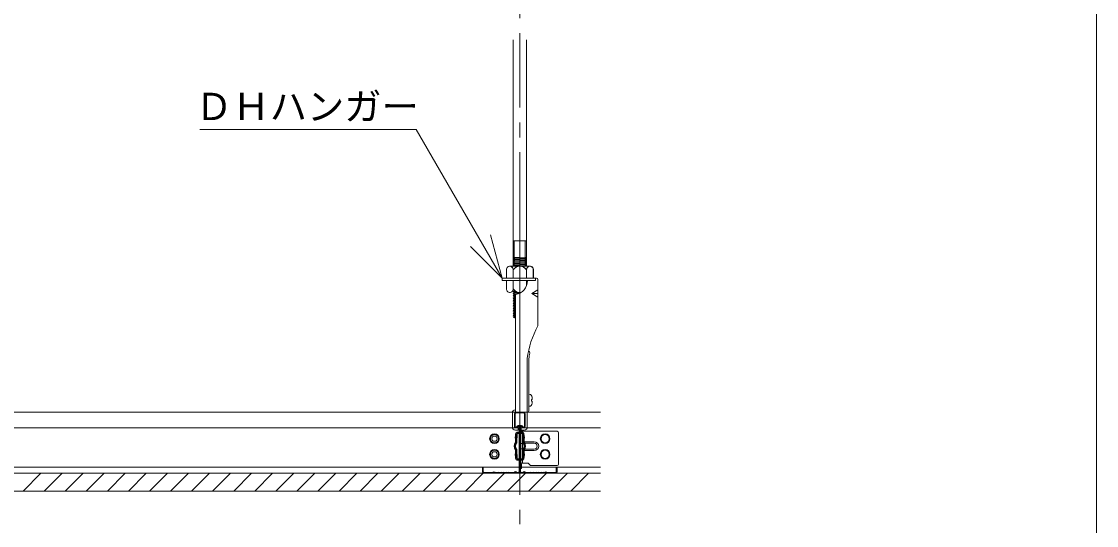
# Model space of a CAD drawing. Units: millimetres at full size, sheet at 1:10; details may follow other scales. Extents: x -2077 to 2023, y -1433 to 1417.
# Drawn here: x 1301 to 2023, y -992 to -654 of the extents above; entities that cross this region are included whole.
import ezdxf
from ezdxf.enums import TextEntityAlignment as Align

# ---------------------------------------------------------------- set-up
doc = ezdxf.new("R2010")
doc.units = ezdxf.units.MM
doc.header["$LTSCALE"] = 10
doc.linetypes.add('CHAIN1', pattern=[8, 5, -1, 1, -1])
for name, color, linetype, lineweight in [('1-0_断面', 7, 'Continuous', 9), ('1-2_文字', 7, 'Continuous', 9), ('F-0_図枠', 7, 'Continuous', 9)]:
    doc.layers.add(name, color=color, linetype=linetype, lineweight=lineweight)
doc.styles.add('ＭＳ ゴシック', font='')
doc.styles.get('ＭＳ ゴシック').set_extended_font_data('MS Gothic')

msp = doc.modelspace()

# ---------------------------------------------------------------- linework, layer by layer
at = {"layer": '1-0_断面', "color": 4, "linetype": 'CHAIN1'}
msp.add_line((1635.35, -101.4), (1635.35, -991.07), dxfattribs=at)
at = {"layer": '1-0_断面'}
for p, q in [((1630.85, -800.9), (1630.85, -665.9)), ((1639.85, -800.9), (1639.85, -665.9)), ((1635.35, -932.41), (1635.35, -786.54)), ((1630.85, -800.9), (1630.85, -817.9)), ((1631.65, -800.9), (1631.65, -817.9)), ((1639.05, -800.9), (1639.05, -817.9)), ((1630.95, -812.34), (1631.75, -812.92)), ((1630.95, -813.49), (1631.75, -814.07)), ((1630.95, -814.64), (1631.75, -815.22)), ((1639.95, -812.7), (1639.15, -813.22)), ((1639.95, -813.85), (1639.15, -814.37)), ((1639.95, -815), (1639.15, -815.52)), ((1626.35, -819.93), (1626.35, -825.9)), ((1626.45, -819.93), (1626.45, -825.9)), ((1642.1, -817.9), (1628.6, -817.9)), ((1628.7, -817.9), (1642.2, -817.9)), ((1630.85, -820.4), (1630.85, -825.9)), ((1630.95, -815.79), (1631.75, -816.37)), ((1630.95, -816.94), (1631.75, -817.52)), ((1630.95, -820.4), (1630.95, -825.9)), ((1639.95, -816.15), (1639.15, -816.67)), ((1639.95, -817.3), (1639.15, -817.82)), ((1639.26, -817.9), (1639.15, -817.82)), ((1639.85, -820.4), (1639.85, -825.9)), ((1639.95, -820.4), (1639.95, -825.9)), ((1644.35, -819.93), (1644.35, -825.9)), ((1644.45, -819.93), (1644.45, -825.9)), ((1645.85, -827.5), (1623.45, -827.5)), ((1626.45, -833.48), (1626.45, -827.5)), ((1630.95, -833), (1630.95, -827.5)), ((1639.95, -830.57), (1639.95, -827.5)), ((1645.85, -825.9), (1645.85, -827.5)), ((1647.45, -826.9), (1647.45, -858)), ((1630.95, -833.93), (1631.4, -833.61)), ((1630.95, -833.93), (1631.66, -833.9)), ((1630.95, -835.08), (1631.75, -834.5)), ((1630.95, -835.08), (1633.18, -834.99)), ((1630.95, -835.08), (1631.75, -835.65)), ((1630.95, -836.23), (1631.75, -835.65)), ((1630.95, -836.23), (1635.15, -836.06)), ((1630.95, -837.38), (1631.75, -836.8)), ((1631.75, -835.65), (1635.45, -835.5)), ((1632.55, -836.9), (1632.55, -915.9)), ((1643.43, -836.25), (1647.43, -836.25)), ((1630.95, -837.38), (1632.55, -837.32)), ((1630.95, -838.53), (1631.75, -837.95)), ((1630.95, -838.53), (1632.55, -838.47)), ((1630.95, -839.68), (1631.75, -839.1)), ((1630.95, -839.68), (1632.55, -839.62)), ((1630.95, -840.83), (1631.75, -840.25)), ((1630.95, -840.83), (1632.55, -840.77)), ((1630.95, -840.83), (1631.69, -841.36)), ((1630.95, -841.93), (1631.75, -841.35)), ((1630.95, -841.93), (1632.55, -841.87)), ((1630.95, -843.08), (1631.75, -842.5)), ((1630.95, -843.08), (1632.55, -843.02)), ((1630.95, -843.08), (1631.69, -843.6)), ((1630.95, -844.18), (1631.75, -843.6)), ((1630.95, -844.18), (1632.55, -844.12)), ((1631.69, -841.36), (1632.55, -841.32)), ((1631.69, -843.6), (1632.55, -843.57)), ((1630.95, -845.33), (1631.75, -844.75)), ((1630.95, -845.33), (1632.55, -845.27)), ((1630.95, -845.33), (1631.69, -845.85)), ((1630.95, -846.43), (1631.75, -845.85)), ((1630.95, -846.43), (1632.55, -846.37)), ((1630.95, -847.58), (1631.75, -847)), ((1630.95, -847.58), (1632.55, -847.52)), ((1630.95, -847.58), (1631.69, -848.1)), ((1630.95, -848.68), (1631.75, -848.1)), ((1630.95, -848.68), (1632.55, -848.62)), ((1630.95, -849.83), (1631.75, -849.25)), ((1630.95, -849.83), (1632.55, -849.77)), ((1630.95, -849.83), (1631.69, -850.35)), ((1630.95, -850.93), (1631.75, -850.35)), ((1630.95, -850.93), (1632.55, -850.86)), ((1630.95, -852.08), (1631.75, -851.5)), ((1631.69, -845.85), (1632.55, -845.82)), ((1631.69, -848.1), (1632.55, -848.07)), ((1631.69, -850.35), (1632.55, -850.32)), ((1630.95, -852.08), (1632.55, -852.01)), ((1630.95, -852.08), (1631.69, -852.6)), ((1631.69, -852.6), (1632.55, -852.57)), ((1640.35, -879.9), (1640.35, -925.9)), ((1641.45, -879.97), (1641.45, -914.8)), ((1641.65, -903.9), (1641.45, -903.9)), ((1643.15, -907.7), (1643.15, -908.1)), ((1643.65, -907.4), (1643.45, -907.4)), ((1643.65, -908.4), (1643.45, -908.4)), ((1643.65, -905.9), (1643.65, -907.4)), ((1643.65, -908.4), (1643.65, -909.9)), ((711.05, -915.9), (1689.45, -915.9)), ((1630.35, -916.3), (1630.35, -925.9)), ((1631.95, -916.4), (1631.95, -925.8)), ((1632.55, -914.3), (1632.35, -914.3)), ((1632.55, -915.9), (1632.45, -915.9)), ((1640.35, -915.9), (1632.55, -915.9)), ((1632.7, -915.9), (1638, -915.9)), ((1632.7, -916.4), (1638, -916.4)), ((1638.75, -915.9), (1638.75, -925.8)), ((1641.65, -911.9), (1641.45, -911.9)), ((1631.7, -916.9), (1631.7, -925.5)), ((1632.2, -925.5), (1632.2, -916.9)), ((1638.5, -925.5), (1638.5, -916.9)), ((1639, -916.9), (1639, -925.5)), ((-253.81, -926.5), (1689.45, -926.5)), ((1634.35, -927.9), (1632.35, -927.9)), ((1632.45, -926.3), (1634.35, -926.3)), ((1632.52, -931.37), (1632.55, -930.46)), ((1633.01, -931.7), (1633.05, -930.48)), ((1633.08, -925.84), (1633.82, -925.1)), ((1633.37, -936.19), (1633.55, -930.49)), ((1633.41, -926.21), (1634.17, -925.45)), ((1633.85, -929.2), (1634.85, -929.2)), ((1633.85, -929.7), (1634.85, -929.7)), ((1633.85, -930.2), (1634.85, -930.2)), ((1634.35, -926.3), (1634.35, -927.9)), ((1634.85, -925.73), (1634.85, -955.9)), ((1635.35, -925.73), (1635.35, -955.9)), ((1635.85, -925.73), (1635.85, -955.9)), ((1636.86, -929.2), (1635.85, -929.2)), ((1636.86, -929.7), (1635.85, -929.7)), ((1636.86, -930.2), (1635.85, -930.2)), ((1637.15, -928.7), (1636.05, -928.7)), ((1636.05, -928.7), (1636.05, -950.2)), ((1636.05, -930.2), (1637.05, -930.2)), ((1638.25, -926.3), (1636.35, -926.3)), ((1636.35, -926.3), (1636.35, -927.9)), ((1638.35, -927.9), (1636.35, -927.9)), ((1637.3, -926.21), (1636.54, -925.45)), ((1637.63, -925.84), (1636.89, -925.1)), ((1637.05, -950.2), (1637.05, -928.7)), ((1637.15, -928.7), (1660.35, -928.7)), ((1637.34, -936.19), (1637.16, -930.49)), ((1637.7, -931.7), (1637.66, -930.48)), ((1638.19, -931.37), (1638.16, -930.46)), ((1661.35, -929.7), (1661.35, -950.7)), ((1632.16, -933.37), (1632.52, -931.37)), ((1632.44, -933.89), (1632.16, -933.37)), ((1632.71, -933.37), (1632.16, -933.37)), ((1632.37, -936.16), (1632.44, -933.89)), ((1632.75, -933.89), (1632.44, -933.89)), ((1632.52, -931.37), (1633.02, -931.37)), ((1632.65, -933.7), (1633.01, -931.7)), ((1632.93, -934.22), (1632.65, -933.7)), ((1633.15, -933.7), (1632.65, -933.7)), ((1632.87, -936.18), (1632.93, -934.22)), ((1633.43, -934.22), (1632.93, -934.22)), ((1633.51, -931.7), (1633.01, -931.7)), ((1633.15, -933.7), (1633.51, -931.7)), ((1633.43, -934.22), (1633.15, -933.7)), ((1637.05, -936.9), (1636.05, -936.9)), ((1645.05, -935.7), (1637.05, -935.7)), ((1645.05, -936.7), (1637.05, -936.7)), ((1637.2, -931.7), (1637.7, -931.7)), ((1637.55, -933.7), (1637.2, -931.7)), ((1637.28, -934.22), (1637.55, -933.7)), ((1637.28, -934.22), (1637.78, -934.22)), ((1637.55, -933.7), (1638.05, -933.7)), ((1638.19, -931.37), (1637.69, -931.37)), ((1638.05, -933.7), (1637.7, -931.7)), ((1637.78, -934.22), (1638.05, -933.7)), ((1637.84, -936.18), (1637.78, -934.22)), ((1637.96, -933.89), (1638.27, -933.89)), ((1638, -933.37), (1638.54, -933.37)), ((1638.54, -933.37), (1638.19, -931.37)), ((1638.27, -933.89), (1638.54, -933.37)), ((1638.34, -936.16), (1638.27, -933.89)), ((1632.44, -943.51), (1632.16, -944.03)), ((1632.71, -944.03), (1632.16, -944.03)), ((1632.16, -944.03), (1632.52, -946.03)), ((1632.37, -941.25), (1632.44, -943.51)), ((1632.75, -943.51), (1632.44, -943.51)), ((1632.93, -943.19), (1632.65, -943.7)), ((1633.15, -943.7), (1632.65, -943.7)), ((1632.65, -943.7), (1633.01, -945.7)), ((1632.87, -941.23), (1632.75, -940.93)), ((1632.87, -941.23), (1632.93, -943.19)), ((1633.43, -943.19), (1632.93, -943.19)), ((1633.43, -943.19), (1633.15, -943.7)), ((1633.15, -943.7), (1633.51, -945.7)), ((1633.37, -941.21), (1633.55, -946.91)), ((1636.05, -940.5), (1637.05, -940.5)), ((1645.05, -940.7), (1637.05, -940.7)), ((1645.05, -941.7), (1637.05, -941.7)), ((1637.34, -941.21), (1637.16, -946.91)), ((1637.55, -943.7), (1637.2, -945.7)), ((1637.28, -943.19), (1637.55, -943.7)), ((1637.28, -943.19), (1637.78, -943.19)), ((1637.55, -943.7), (1638.05, -943.7)), ((1638.05, -943.7), (1637.7, -945.7)), ((1637.84, -941.23), (1637.78, -943.19)), ((1637.78, -943.19), (1638.05, -943.7)), ((1637.96, -943.51), (1638.27, -943.51)), ((1638, -944.03), (1638.54, -944.03)), ((1638.54, -944.03), (1638.19, -946.03)), ((1638.34, -941.25), (1638.27, -943.51)), ((1638.27, -943.51), (1638.54, -944.03)), ((1632.52, -946.03), (1633.02, -946.03)), ((1632.52, -946.03), (1632.55, -946.94)), ((1633.51, -945.7), (1633.01, -945.7)), ((1633.01, -945.7), (1633.05, -946.93)), ((1633.85, -947.2), (1634.85, -947.2)), ((1633.85, -947.7), (1634.85, -947.7)), ((1633.85, -948.2), (1634.85, -948.2)), ((1634.85, -950.8), (1636.55, -950.8)), ((1636.86, -947.2), (1635.85, -947.2)), ((1636.86, -947.7), (1635.85, -947.7)), ((1636.86, -948.2), (1635.85, -948.2)), ((1636.05, -947.2), (1637.05, -947.2)), ((1636.55, -953.8), (1636.55, -950.8)), ((1637.2, -945.7), (1637.7, -945.7)), ((1637.7, -945.7), (1637.66, -946.93)), ((1638.19, -946.03), (1637.69, -946.03)), ((1638.19, -946.03), (1638.16, -946.94)), ((1689.45, -952.9), (-253.81, -952.9)), ((1689.45, -956.9), (-253.81, -956.9)), ((1301.83, -968.9), (1313.83, -956.9)), ((1315.97, -968.9), (1327.97, -956.9)), ((1330.11, -968.9), (1342.11, -956.9)), ((1344.26, -968.9), (1356.26, -956.9)), ((1348.13, -956.95), (1348.17, -956.9)), ((1358.4, -968.9), (1370.4, -956.9)), ((1372.54, -968.9), (1384.54, -956.9)), ((1386.68, -968.9), (1398.68, -956.9)), ((1400.82, -968.9), (1412.82, -956.9)), ((1414.97, -968.9), (1426.97, -956.9)), ((1429.11, -968.9), (1441.11, -956.9)), ((1443.25, -968.9), (1455.25, -956.9)), ((1457.39, -968.9), (1469.39, -956.9)), ((1471.54, -968.9), (1483.54, -956.9)), ((1485.68, -968.9), (1497.68, -956.9)), ((1499.82, -968.9), (1511.82, -956.9)), ((1513.96, -968.9), (1525.96, -956.9)), ((1528.1, -968.9), (1540.1, -956.9)), ((1542.25, -968.9), (1554.25, -956.9)), ((1556.39, -968.9), (1568.39, -956.9)), ((1570.53, -968.9), (1582.53, -956.9)), ((1574.4, -956.95), (1574.44, -956.9)), ((1584.67, -968.9), (1596.67, -956.9)), ((1598.81, -968.9), (1610.81, -956.9)), ((1610.35, -955.9), (1610.35, -952.9)), ((1611.35, -956.4), (1617.08, -956.4)), ((1611.35, -956.9), (1617.08, -956.9)), ((1612.96, -968.9), (1624.96, -956.9)), ((1617.36, -956.21), (1617.22, -956.34)), ((1617.71, -956.56), (1617.58, -956.7)), ((1618, -956.56), (1618.13, -956.7)), ((1618.49, -956.34), (1618.35, -956.21)), ((1618.79, -956.4), (1618.63, -956.4)), ((1618.79, -956.9), (1618.63, -956.9)), ((1619.92, -956.4), (1620.49, -956.4)), ((1619.92, -956.9), (1620.49, -956.9)), ((1621.62, -956.4), (1622.19, -956.4)), ((1622.19, -956.9), (1621.62, -956.9)), ((1623.32, -956.4), (1623.89, -956.4)), ((1623.89, -956.9), (1623.32, -956.9)), ((1625.02, -956.4), (1625.59, -956.4)), ((1625.02, -956.9), (1625.59, -956.9)), ((1626.72, -956.4), (1627.29, -956.4)), ((1627.29, -956.9), (1626.72, -956.9)), ((1627.1, -968.9), (1639.1, -956.9)), ((1631.3, -956.4), (1628.42, -956.4)), ((1628.42, -956.9), (1631.29, -956.9)), ((1631.61, -956.26), (1631.77, -956.07)), ((1632.15, -956.4), (1631.99, -956.58)), ((1632.76, -956.4), (1632.92, -956.58)), ((1633.3, -956.26), (1633.14, -956.07)), ((1634.35, -956.4), (1633.61, -956.4)), ((1633.61, -956.9), (1634.35, -956.9)), ((1634.85, -953.8), (1636.55, -953.8)), ((1635.35, -963.1), (1635.35, -956.9)), ((1636.35, -956.4), (1637.1, -956.4)), ((1637.1, -956.9), (1636.35, -956.9)), ((1637.41, -956.26), (1637.57, -956.07)), ((1637.95, -956.4), (1637.79, -956.58)), ((1638.56, -956.4), (1638.72, -956.58)), ((1639.1, -956.26), (1638.94, -956.07)), ((1639.41, -956.4), (1642.29, -956.4)), ((1639.42, -956.9), (1642.29, -956.9)), ((1641.24, -968.9), (1653.24, -956.9)), ((1643.99, -956.4), (1643.42, -956.4)), ((1643.42, -956.9), (1643.99, -956.9)), ((1645.69, -956.4), (1645.12, -956.4)), ((1645.12, -956.9), (1645.69, -956.9)), ((1647.39, -956.4), (1646.82, -956.4)), ((1646.82, -956.9), (1647.39, -956.9)), ((1649.09, -956.4), (1648.52, -956.4)), ((1648.52, -956.9), (1649.09, -956.9)), ((1650.79, -956.4), (1650.22, -956.4)), ((1650.22, -956.9), (1650.79, -956.9)), ((1651.92, -956.4), (1652.08, -956.4)), ((1651.92, -956.9), (1652.08, -956.9)), ((1652.22, -956.34), (1652.36, -956.21)), ((1652.71, -956.56), (1652.58, -956.7)), ((1653, -956.56), (1653.13, -956.7)), ((1653.35, -956.21), (1653.49, -956.34)), ((1659.35, -956.4), (1653.63, -956.4)), ((1659.35, -956.9), (1653.63, -956.9)), ((1655.38, -968.9), (1667.38, -956.9)), ((1659.85, -952.9), (1659.85, -955.9)), ((1660.35, -952.9), (1659.85, -952.9)), ((1660.35, -955.9), (1660.35, -952.9)), ((1669.53, -968.9), (1681.53, -956.9)), ((1689.45, -968.9), (-253.81, -968.9))]:
    msp.add_line(p, q, dxfattribs=at)
for points in [[(1630.85, -800.9), (1639.85, -800.9), (1639.85, -817.9)], [(1630.95, -812.34), (1631.75, -811.77), (1639.15, -812.07)], [(1630.95, -812.34), (1639.95, -812.7), (1639.15, -812.07)], [(1630.95, -813.49), (1631.75, -812.92), (1639.15, -813.22)], [(1630.95, -813.49), (1639.95, -813.85), (1639.15, -813.22)], [(1630.95, -814.64), (1631.75, -814.07), (1639.15, -814.37)], [(1630.95, -814.64), (1639.95, -815), (1639.15, -814.37)], [(1630.95, -815.79), (1631.75, -815.22), (1639.15, -815.52)], [(1630.95, -815.79), (1639.95, -816.15), (1639.15, -815.52)], [(1630.95, -816.94), (1631.75, -816.37), (1639.15, -816.67)], [(1630.95, -816.94), (1639.95, -817.3), (1639.15, -816.67)], [(1631.21, -817.9), (1631.75, -817.52), (1639.15, -817.82)], [(1646.45, -825.9), (1623.45, -825.9), (1623.45, -827.5)], [(1630.95, -833.93), (1631.75, -834.5), (1632.32, -834.48)], [(1630.95, -836.23), (1631.75, -836.8), (1633.32, -836.74)], [(1647.43, -838.75), (1643.43, -836.25), (1647.43, -833.75)], [(1630.95, -837.38), (1631.75, -837.95), (1632.55, -837.92)], [(1630.95, -838.53), (1631.75, -839.1), (1632.55, -839.07)], [(1630.95, -839.68), (1631.75, -840.25), (1632.55, -840.22)], [(1630.95, -841.93), (1631.75, -842.5), (1632.55, -842.47)], [(1630.95, -844.18), (1631.75, -844.75), (1632.55, -844.72)], [(1630.95, -846.43), (1631.75, -847), (1632.55, -846.97)], [(1630.95, -848.68), (1631.75, -849.25), (1632.55, -849.22)], [(1630.95, -850.93), (1631.75, -851.5), (1632.55, -851.47)], [(1636.05, -950.2), (1641.05, -950.2), (1642.55, -951.7), (1660.35, -951.7)], [(1610.35, -952.9), (1610.85, -952.9), (1610.85, -955.9)]]:
    msp.add_lwpolyline(points, dxfattribs=at)
for centre, radius in [((1618.35, -933.7), 3.25), ((1618.35, -933.7), 2.75), ((1652.35, -933.7), 3.25), ((1652.35, -933.7), 2.75), ((1618.35, -933.7), 1.75), ((1618.35, -944.2), 3.25), ((1618.35, -944.2), 2.75), ((1618.35, -944.2), 1.75), ((1652.35, -944.2), 3.25), ((1652.35, -944.2), 2.75)]:
    msp.add_circle(centre, radius, dxfattribs=at)
for centre, radius, start, end in [((1628.6, -820.17), 2.26, 353.97442, 186.02558), ((1628.7, -820.17), 2.26, 353.97439, 173.97475), ((1635.35, -823.2), 5.3, 31.89079, 148.10921), ((1635.45, -823.2), 5.3, 31.89078, 148.10921), ((1642.1, -820.17), 2.26, 353.97442, 186.02558), ((1642.2, -820.17), 2.26, 6.02525, 186.02559), ((1630.94, -827.53), 9.51, 279.75018, 0.16072), ((1646.45, -826.9), 1, 0, 90), ((1628.7, -833.24), 2.26, 186.02525, 6.02561), ((1635.45, -830.2), 5.3, 211.89079, 278.20586), ((1700.84, -887.41), 60.95, 151.1513, 172.92321), ((1640.97, -875.98), 1.1, 345.42479, 78.8), ((1700.84, -887.41), 59.85, 169.26019, 172.8584), ((1641.65, -905.9), 2, 0, 90), ((1643.45, -907.7), 0.3, 90, 180), ((1643.45, -908.1), 0.3, 180, 270), ((1632.35, -916.3), 2, 90, 180), ((1632.7, -916.9), 1, 90, 180), ((1632.45, -916.4), 0.5, 90, 180), ((1632.7, -916.9), 0.5, 90, 180), ((1638, -916.9), 1, 0, 90), ((1638, -916.9), 0.5, 0, 90), ((1640.35, -914.8), 1.1, 270, 0), ((1641.65, -909.9), 2, 270, 0), ((1632.35, -925.9), 2, 180, 270), ((1632.7, -925.5), 1, 180, 315), ((1632.45, -925.8), 0.5, 180, 270), ((1632.7, -925.5), 0.5, 180, 317.84797), ((1633.85, -930.5), 1.3, 90, 178.19815), ((1633.85, -930.5), 0.8, 90, 178.19815), ((1633.85, -930.5), 0.3, 90, 178.19815), ((1634.45, -925.73), 0.9, 0, 135), ((1634.45, -925.73), 0.4, 0, 135), ((1636.25, -925.73), 0.9, 45, 180), ((1636.25, -925.73), 0.4, 45, 180), ((1636.86, -930.5), 1.3, 1.80185, 90), ((1636.86, -930.5), 0.8, 1.80185, 90), ((1636.86, -930.5), 0.3, 1.80185, 90), ((1638, -925.5), 1, 225, 0), ((1638, -925.5), 0.5, 222.15203, 0), ((1638.25, -925.8), 0.5, 270, 0), ((1638.35, -925.9), 2, 270, 0), ((1660.35, -929.7), 1, 0, 90), ((1635.45, -938.7), 4, 140.5317, 219.4683), ((1635.45, -938.7), 3.5, 140.5317, 219.4683), ((1635.45, -938.7), 3, 140.5317, 219.4683), ((1632.37, -936.16), 0.5, 320.5317, 358.19815), ((1632.37, -936.16), 1, 320.5317, 358.19815), ((1638.34, -936.16), 1, 181.80185, 219.4683), ((1635.25, -938.7), 3, 320.5317, 39.4683), ((1638.34, -936.16), 0.5, 181.80185, 219.4683), ((1635.25, -938.7), 3.5, 320.5317, 39.4683), ((1635.25, -938.7), 4, 320.5317, 39.4683), ((1645.05, -938.7), 3, 270, 90), ((1645.05, -938.7), 2, 270, 90), ((1632.37, -941.25), 1, 1.80185, 39.4683), ((1638.34, -941.25), 1, 140.5317, 178.19815), ((1638.34, -941.25), 0.5, 140.5317, 178.19815), ((1633.85, -946.9), 1.3, 181.80185, 270), ((1633.85, -946.9), 0.8, 181.80185, 270), ((1633.85, -946.9), 0.3, 181.80185, 270), ((1636.86, -946.9), 0.3, 270, 358.19815), ((1636.86, -946.9), 0.8, 270, 358.19815), ((1636.86, -946.9), 1.3, 270, 358.19815), ((1660.35, -950.7), 1, 270, 0), ((1611.35, -955.9), 1, 180, 270), ((1611.35, -955.9), 0.5, 180, 270), ((1617.08, -956.2), 0.2, 270, 315), ((1617.08, -956.2), 0.7, 270, 315), ((1617.85, -956.7), 0.7, 45, 135), ((1617.85, -956.7), 0.2, 45, 135), ((1618.63, -956.2), 0.7, 225, 270), ((1618.63, -956.2), 0.2, 225, 270), ((1618.79, -956.2), 0.2, 270, 308.94244), ((1618.79, -956.2), 0.7, 270, 308.94244), ((1619.35, -956.9), 0.7, 51.05756, 128.94244), ((1619.35, -956.9), 0.2, 53.1301, 128.94244), ((1619.92, -956.2), 0.7, 231.05756, 270), ((1619.92, -956.2), 0.2, 231.05756, 270), ((1620.49, -956.2), 0.2, 270, 308.94244), ((1620.49, -956.2), 0.7, 270, 308.94244), ((1621.05, -956.9), 0.7, 51.05756, 128.94244), ((1621.05, -956.9), 0.2, 51.05756, 126.8699), ((1621.62, -956.2), 0.7, 231.05756, 270), ((1621.62, -956.2), 0.2, 231.05756, 270), ((1622.19, -956.2), 0.2, 270, 308.94244), ((1622.19, -956.2), 0.7, 270, 308.94244), ((1622.75, -956.9), 0.7, 51.05756, 128.94244), ((1622.75, -956.9), 0.2, 51.05756, 126.8699), ((1623.32, -956.2), 0.7, 231.05756, 270), ((1623.32, -956.2), 0.2, 231.05756, 270), ((1623.89, -956.2), 0.2, 270, 308.94244), ((1623.89, -956.2), 0.7, 270, 308.94244), ((1624.45, -956.9), 0.7, 51.05756, 128.94244), ((1624.45, -956.9), 0.2, 51.05756, 126.8699), ((1625.02, -956.2), 0.7, 231.05756, 270), ((1625.02, -956.2), 0.2, 231.05756, 270), ((1625.59, -956.2), 0.2, 270, 308.94244), ((1625.59, -956.2), 0.7, 270, 308.94244), ((1626.15, -956.9), 0.7, 51.05756, 128.94244), ((1626.15, -956.9), 0.2, 51.05756, 126.8699), ((1626.72, -956.2), 0.7, 231.05756, 270), ((1626.72, -956.2), 0.2, 231.05756, 270), ((1627.29, -956.2), 0.2, 270, 308.94244), ((1627.29, -956.2), 0.7, 270, 308.94244), ((1627.85, -956.9), 0.7, 51.05756, 128.94244), ((1627.85, -956.9), 0.2, 51.05756, 126.8699), ((1628.42, -956.2), 0.7, 231.05756, 270), ((1628.42, -956.2), 0.2, 231.05756, 270), ((1631.3, -956), 0.4, 270, 320), ((1631.3, -956), 0.9, 270, 320), ((1632.45, -956.65), 0.9, 40, 140), ((1632.45, -956.65), 0.4, 40, 140), ((1633.61, -956), 0.9, 220, 270), ((1633.61, -956), 0.4, 220, 270), ((1634.35, -955.9), 1, 270, 0), ((1634.35, -955.9), 0.5, 270, 0), ((1636.35, -955.9), 1, 180, 270), ((1636.35, -955.9), 0.5, 180, 270), ((1637.1, -956), 0.4, 270, 320), ((1637.1, -956), 0.9, 270, 320), ((1638.25, -956.65), 0.9, 40, 140), ((1638.25, -956.65), 0.4, 40, 140), ((1639.41, -956), 0.9, 220, 270), ((1639.41, -956), 0.4, 220, 270), ((1642.29, -956.2), 0.2, 270, 308.94244), ((1642.29, -956.2), 0.7, 270, 308.94244), ((1642.85, -956.9), 0.7, 51.05756, 128.94244), ((1642.85, -956.9), 0.2, 53.1301, 128.94244), ((1643.42, -956.2), 0.7, 231.05756, 270), ((1643.42, -956.2), 0.2, 231.05756, 270), ((1643.99, -956.2), 0.2, 270, 308.94244), ((1643.99, -956.2), 0.7, 270, 308.94244), ((1644.55, -956.9), 0.7, 51.05756, 128.94244), ((1644.55, -956.9), 0.2, 53.1301, 128.94244), ((1645.12, -956.2), 0.7, 231.05756, 270), ((1645.12, -956.2), 0.2, 231.05756, 270), ((1645.69, -956.2), 0.2, 270, 308.94244), ((1645.69, -956.2), 0.7, 270, 308.94244), ((1646.25, -956.9), 0.7, 51.05756, 128.94244), ((1646.25, -956.9), 0.2, 53.1301, 128.94244), ((1646.82, -956.2), 0.7, 231.05756, 270), ((1646.82, -956.2), 0.2, 231.05756, 270), ((1647.39, -956.2), 0.2, 270, 308.94244), ((1647.39, -956.2), 0.7, 270, 308.94244), ((1647.95, -956.9), 0.7, 51.05756, 128.94244), ((1647.95, -956.9), 0.2, 53.1301, 128.94244), ((1648.52, -956.2), 0.7, 231.05756, 270), ((1648.52, -956.2), 0.2, 231.05756, 270), ((1649.09, -956.2), 0.2, 270, 308.94244), ((1649.09, -956.2), 0.7, 270, 308.94244), ((1649.65, -956.9), 0.7, 51.05756, 128.94244), ((1649.65, -956.9), 0.2, 53.1301, 128.94244), ((1650.22, -956.2), 0.7, 231.05756, 270), ((1650.22, -956.2), 0.2, 231.05756, 270), ((1650.79, -956.2), 0.2, 270, 308.94244), ((1650.79, -956.2), 0.7, 270, 308.94244), ((1651.35, -956.9), 0.7, 51.05756, 128.94244), ((1651.35, -956.9), 0.2, 51.05756, 126.8699), ((1651.92, -956.2), 0.7, 231.05756, 270), ((1651.92, -956.2), 0.2, 231.05756, 270), ((1652.08, -956.2), 0.2, 270, 315), ((1652.08, -956.2), 0.7, 270, 315), ((1652.85, -956.7), 0.7, 45, 135), ((1652.85, -956.7), 0.2, 45, 135), ((1653.63, -956.2), 0.7, 225, 270), ((1653.63, -956.2), 0.2, 225, 270), ((1659.35, -955.9), 0.5, 270, 0), ((1659.35, -955.9), 1, 270, 0)]:
    msp.add_arc(centre, radius, start, end, dxfattribs=at)
at = {"layer": '1-2_文字'}
for p, q in [((1420.44, -726.02), (1565.79, -726.02)), ((1565.79, -726.02), (1623.45, -825.9)), ((1623.45, -825.9), (1615.69, -796.92)), ((1623.45, -825.9), (1602.24, -804.69))]:
    msp.add_line(p, q, dxfattribs=at)
at = {"layer": 'F-0_図枠'}
msp.add_line((2022.57, -1432.82), (2022.57, 1417.18), dxfattribs=at)

# ---------------------------------------------------------------- texts
at = {"layer": '1-2_文字', "style": 'ＭＳ ゴシック'}
msp.add_text('ＤＨハンガー', height=18.33, dxfattribs=at).set_placement((1417.45, -725.33), align=Align.BOTTOM_LEFT)

doc.saveas('drawing.dxf')
